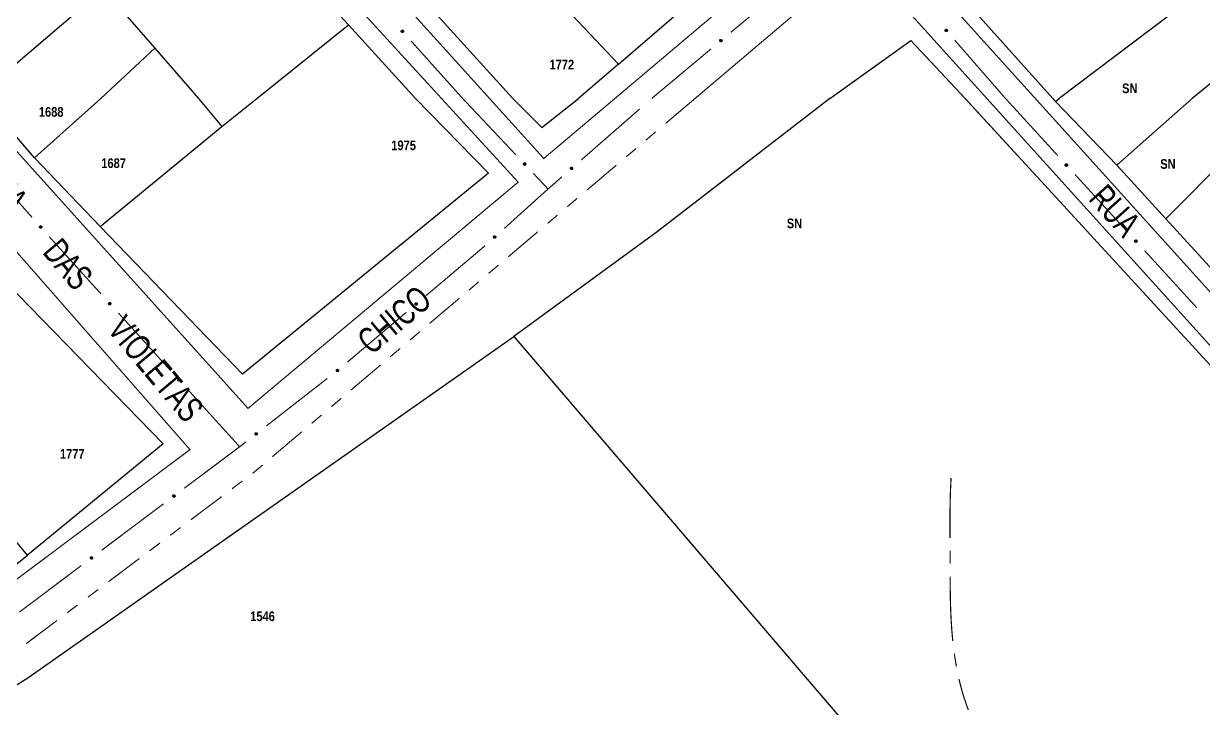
# Model space of a CAD drawing. Extents: x 201549 to 203722, y 4857623 to 4859778.
# Drawn here: x 203247.3 to 203430.5, y 4858232 to 4858338.3 of the extents above; entities that cross this region are included whole.
import ezdxf
from ezdxf.enums import TextEntityAlignment as Align

# ---------------------------------------------------------------- set-up
doc = ezdxf.new("R2010")
doc.units = 0
doc.header["$LTSCALE"] = 1.5
doc.header["$MEASUREMENT"] = 0
for name, color, linetype in [('CD-MALHA-LOTES', 40, 'CONTINUOUS'), ('HD-CURSO-INTER', 170, 'CONTINUOUS'), ('RU-QUADRAS', 6, 'CONTINUOUS'), ('SV-EIXO-RUA-N-PAV', 6, 'CONTINUOUS'), ('SV-RUA-NAO-PAV-S-GUIA-C-GUIA', 7, 'CONTINUOUS'), ('SV-TXT-RUA-N-PAV-S-GUIA-C-GUIA', 7, 'CONTINUOUS'), ('Th_NmrPort', 1, 'CONTINUOUS')]:
    doc.layers.add(name, color=color, linetype=linetype)
doc.styles.add('ARIAL', font='ARIAL.TTF')
doc.styles.get("Standard").update_dxf_attribs({"font": 'swisscbo.ttf'})

msp = doc.modelspace()

# ---------------------------------------------------------------- linework, layer by layer
at = {"layer": 'CD-MALHA-LOTES', "linetype": 'Continuous'}
for p, q in [((203297.75, 4858338.09), (203278.23, 4858359.48)), ((203312.74, 4858360.65), (203339.67, 4858331.99)), ((203384.69, 4858351.68), (203407.09, 4858326.67)), ((203323.27, 4858326.67), (203301.44, 4858350.73)), ((203240.56, 4858327.29), (203259.72, 4858343.66)), ((203259.72, 4858343.66), (203267.71, 4858334.48)), ((203339.67, 4858331.99), (203350.16, 4858340.98)), ((203425.36, 4858339.7), (203408.12, 4858326.68)), ((203283.53, 4858326.67), (203297.75, 4858338.09)), ((203297.75, 4858338.09), (203308.17, 4858326.67)), ((203372.49, 4858326.67), (203385.08, 4858335.67)), ((203385.08, 4858335.67), (203393.49, 4858326.67)), ((203267.71, 4858334.48), (203259.3, 4858326.67)), ((203267.71, 4858334.48), (203274.49, 4858326.67)), ((203339.67, 4858331.99), (203333.46, 4858326.67)), ((203436.5, 4858333.01), (203428.74, 4858326.67)), ((203249.01, 4858317.48), (203241.12, 4858326.67)), ((203249.01, 4858317.48), (203259.3, 4858326.67)), ((203274.49, 4858326.67), (203278.09, 4858322.32)), ((203278.09, 4858322.32), (203283.53, 4858326.67)), ((203308.17, 4858326.67), (203319.51, 4858315.07)), ((203323.27, 4858326.67), (203327.78, 4858322.16)), ((203327.78, 4858322.16), (203333.46, 4858326.67)), ((203372.49, 4858326.67), (203345.67, 4858305.97)), ((203466.14, 4858247.64), (203393.49, 4858326.67)), ((203407.09, 4858326.67), (203407.52, 4858326.22)), ((203407.52, 4858326.22), (203408.12, 4858326.68)), ((203417.03, 4858316.3), (203407.52, 4858326.22)), ((203428.74, 4858326.67), (203417.03, 4858316.3)), ((203424.65, 4858307.99), (203442.97, 4858326.46)), ((203259.22, 4858306.79), (203278.09, 4858322.32)), ((203259.22, 4858306.79), (203249.01, 4858317.48)), ((203319.51, 4858315.07), (203281.31, 4858283.87)), ((203417.03, 4858316.3), (203424.65, 4858307.99)), ((203432.53, 4858299.39), (203424.65, 4858307.99)), ((203281.31, 4858283.87), (203259.22, 4858306.79)), ((203345.67, 4858305.97), (203323.46, 4858289.72)), ((203244.51, 4858298.2), (203268.98, 4858273.06)), ((203264.7, 4858248.54), (203323.46, 4858289.72)), ((203323.46, 4858289.72), (203434.45, 4858160.12)), ((203247.92, 4858255.83), (203223.32, 4858285.21)), ((203268.98, 4858273.06), (203247.92, 4858255.83)), ((203241.17, 4858250.31), (203247.92, 4858255.83)), ((203247.97, 4858236.78), (203264.7, 4858248.54)), ((203227.76, 4858224.07), (203247.97, 4858236.78))]:
    msp.add_line(p, q, dxfattribs=at)
at = {"layer": 'HD-CURSO-INTER', "const_width": 0.18}
for points in [[(203391.231567, 4858265.985719), (203391.303582, 4858267.481491)], [(203391.303582, 4858267.481491), (203391.303708, 4858267.484109)], [(203391.303708, 4858267.484109), (203391.322214, 4858267.79222)], [(203391.18536, 4858264.486374), (203391.216088, 4858265.483462)], [(203391.216088, 4858265.483462), (203391.231567, 4858265.985719)], [(203391.160184, 4858262.986358), (203391.18532, 4858264.483936)], [(203391.18532, 4858264.483936), (203391.18536, 4858264.486374)], [(203391.152733, 4858260.130434), (203391.158874, 4858262.484149)], [(203391.158874, 4858262.484149), (203391.160184, 4858262.986358)], [(203391.156619, 4858259.484168), (203391.152733, 4858260.130434)], [(203391.162631, 4858258.484186), (203391.156619, 4858259.484168)], [(203391.178658, 4858255.025826), (203391.173193, 4858256.484215)], [(203391.178641, 4858254.484226), (203391.178658, 4858255.025826)], [(203391.178562, 4858252.028694), (203391.178577, 4858252.484226)], [(203391.181372, 4858251.484233), (203391.178562, 4858252.028694)], [(203391.186304, 4858250.52832), (203391.181372, 4858251.484233)], [(203391.186993, 4858250.484251), (203391.186304, 4858250.52832)], [(203391.215332, 4858248.67351), (203391.186993, 4858250.484251)], [(203391.221133, 4858248.484562), (203391.215332, 4858248.67351)], [(203391.261593, 4858247.166761), (203391.221133, 4858248.484562)], [(203391.29379, 4858246.485944), (203391.261593, 4858247.166761)], [(203391.332906, 4858245.65884), (203391.29379, 4858246.485944)], [(203391.344345, 4858245.487249), (203391.332906, 4858245.65884)], [(203391.433375, 4858244.151789), (203391.344345, 4858245.487249)], [(203391.491965, 4858243.492813), (203391.433375, 4858244.151789)], [(203391.567109, 4858242.647656), (203391.491965, 4858243.492813)], [(203391.58429, 4858242.497124), (203391.567109, 4858242.647656)], [(203391.950797, 4858239.656316), (203391.828848, 4858240.512303)], [(203391.974012, 4858239.522952), (203391.950797, 4858239.656316)], [(203392.145504, 4858238.537766), (203391.974012, 4858239.522952)], [(203392.878478, 4858235.242297), (203392.54716, 4858236.578801)], [(203393.05235, 4858234.644008), (203392.878478, 4858235.242297)], [(203393.298039, 4858233.7986), (203393.05235, 4858234.644008)], [(203393.33633, 4858233.68528), (203393.298039, 4858233.7986)], [(203393.785763, 4858232.355184), (203393.33633, 4858233.68528)], [(203394.003339, 4858231.80029), (203393.785763, 4858232.355184)]]:
    msp.add_lwpolyline(points, dxfattribs=at)
at = {"layer": 'RU-QUADRAS', "linetype": 'Continuous'}
for points in [[(203038.36, 4858451.22, 0.01, 0.01, 0), (203072.66, 4858494.9, 0.01, 0.01, 0), (203149.94, 4858405.89, 0.01, 0.01, 0), (203181.6, 4858370.1, 0.01, 0.01, 0), (203234.22, 4858308.78, 0.01, 0.01, 0), (203268.98, 4858273.06, 0.01, 0.01, 0), (203241.17, 4858250.31, 0.01, 0.01, 0), (203220.67, 4858235.91, 0.01, 0.01, 0), (203199.01, 4858270.13, 0.01, 0.01, 0.0190407204), (203180.03, 4858291.28, 0.01, 0.01, 0.0257327333), (203149.65, 4858320.19, 0.01, 0.01, 0), (203093.49, 4858367.66, 0.01, 0.01, 0), (203086.45, 4858377.49, 0.01, 0.01, 0.0075959134)], [(203219.1, 4858442.77, 0.01, 0.01, 0), (203255.4, 4858476.42, 0.01, 0.01, 0), (203366.89, 4858355.33, 0.01, 0.01, 0), (203333.46, 4858326.67, 0.01, 0.01, 0), (203327.78, 4858322.16, 0.01, 0.01, 0), (203323.27, 4858326.67, 0.01, 0.01, 0), (203268.35, 4858387.21, 0.01, 0.01, 0)], [(203171.66, 4858403.34, 0.01, 0.01, 0), (203208.82, 4858435.54, 0.01, 0.01, 0), (203308.17, 4858326.67, 0.01, 0.01, 0), (203319.51, 4858315.07, 0.01, 0.01, 0), (203281.31, 4858283.87, 0.01, 0.01, 0), (203249.01, 4858317.48, 0.01, 0.01, 0), (203241.13, 4858326.67, 0.01, 0.01, 0)], [(203384.69, 4858351.68, 0.01, 0.01, 0), (203424.34, 4858387.9, 0.01, 0.01, 0.0048361686), (203506.99, 4858301.22, 0.01, 0.01, 0), (203549.39, 4858254.85, 0.01, 0.01, 0), (203603.77, 4858188.46, 0.01, 0.01, 0), (203565.89, 4858152.19, 0.01, 0.01, 0), (203522.42, 4858199.99, 0.01, 0.01, 0), (203474.21, 4858254.15, 0.01, 0.01, 0), (203417.03, 4858316.3, 0.01, 0.01, 0), (203407.52, 4858326.22, 0.01, 0.01, 0)]]:
    msp.add_lwpolyline(points, format="xyseb", close=True, dxfattribs=at)
msp.add_lwpolyline([(203211.83, 4858214.55, 0.01, 0.01, 0.0113668854), (203247.97, 4858236.78, 0.01, 0.01, 0), (203323.46, 4858289.72, 0.01, 0.01, 0.0128309283), (203372.49, 4858326.67, 0.01, 0.01, 0), (203385.08, 4858335.67, 0.01, 0.01, 0), (203466.14, 4858247.64, 0.01, 0.01, 0), (203477.86, 4858234.05, 0.01, 0.01, 0), (203497.6, 4858212.92, 0.01, 0.01, 0), (203434.45, 4858160.12, 0.01, 0.01, 0), (203328.56, 4858072.53, 0.01, 0.01, 0)], format="xyseb", dxfattribs=at)
at = {"layer": 'SV-EIXO-RUA-N-PAV', "const_width": 0.18}
for points in [[(203357.123283, 4858336.92651), (203366.333454, 4858344.618893)], [(203315.497043, 4858326.67), (203307.479253, 4858335.598328)], [(203399.766124, 4858326.67), (203391.884879, 4858335.719087)], [(203344.843055, 4858326.67), (203354.053226, 4858334.362383)], [(203315.497043, 4858326.67), (203323.734442, 4858317.943875)], [(203399.766124, 4858326.67), (203407.865495, 4858317.815612)], [(203333.909745, 4858317.131375), (203342.952141, 4858325.020296)], [(203248.663867, 4858308.213813), (203242.011807, 4858315.680412)], [(203326.480242, 4858315.035167), (203328.539592, 4858312.853636)], [(203410.565285, 4858314.864149), (203418.664657, 4858306.009761)], [(203328.750478, 4858312.630238), (203330.895614, 4858314.501734)], [(203321.95157, 4858306.501906), (203328.636661, 4858312.527647)], [(203328.539592, 4858312.853636), (203328.750478, 4858312.630238)], [(203328.636661, 4858312.527647), (203328.750478, 4858312.630238)], [(203252.569162, 4858303.830319), (203251.324691, 4858305.227174)], [(203252.655966, 4858303.73463), (203252.569162, 4858303.830319)], [(203259.374791, 4858296.328051), (203252.655966, 4858303.73463)], [(203309.812828, 4858296.080711), (203318.980212, 4858303.824035)], [(203421.364447, 4858303.058299), (203429.463818, 4858294.203911)], [(203270.12491, 4858284.477526), (203262.06232, 4858293.36542)], [(203297.58965, 4858285.756278), (203306.757034, 4858293.499603)], [(203285.020571, 4858275.858086), (203294.485298, 4858283.235006)], [(203280.875029, 4858272.627002), (203272.812439, 4858281.514895)], [(203280.875029, 4858272.627002), (203281.865662, 4858273.399113)], [(203272.275018, 4858266.187003), (203280.279488, 4858272.181039)], [(203280.279488, 4858272.181039), (203280.875029, 4858272.627002)], [(203266.94269, 4858262.193962), (203269.073231, 4858263.789388)], [(203259.47633, 4858256.585261), (203266.672197, 4858261.990769)], [(203266.672197, 4858261.990769), (203266.94269, 4858262.193962)], [(203246.683679, 4858246.975471), (203256.278167, 4858254.182814)]]:
    msp.add_lwpolyline(points, dxfattribs=at)
at = {"layer": 'SV-EIXO-RUA-N-PAV'}
for points in [[(203306.157052, 4858336.90593), (203306.108181, 4858336.907862), (203306.066575, 4858336.919516), (203306.03467, 4858336.939224), (203306.011018, 4858336.96399), (203305.989675, 4858336.992053), (203305.974399, 4858337.025093), (203305.965567, 4858337.065521), (203305.96716, 4858337.114558), (203305.9819, 4858337.156395), (203305.999548, 4858337.188707), (203306.023953, 4858337.214857), (203306.051561, 4858337.235135), (203306.086407, 4858337.249868), (203306.127463, 4858337.258418), (203306.176733, 4858337.255622), (203306.217445, 4858337.243917), (203306.247804, 4858337.224045), (203306.273938, 4858337.199343), (203306.295384, 4858337.170432), (203306.310193, 4858337.137913), (203306.318727, 4858337.09656), (203306.315323, 4858337.047967), (203306.304113, 4858337.007229), (203306.284672, 4858336.976599), (203306.259773, 4858336.951417), (203306.231887, 4858336.929668), (203306.199313, 4858336.912929), (203306.157052, 4858336.90593)], [(203390.582693, 4858337.046622), (203390.533857, 4858337.049296), (203390.492433, 4858337.061581), (203390.460831, 4858337.081771), (203390.437558, 4858337.106894), (203390.416643, 4858337.135278), (203390.401871, 4858337.168546), (203390.393654, 4858337.209103), (203390.395992, 4858337.25811), (203390.411365, 4858337.299719), (203390.429502, 4858337.331759), (203390.454301, 4858337.357535), (203390.482215, 4858337.377391), (203390.51728, 4858337.391593), (203390.558462, 4858337.399519), (203390.607684, 4858337.395975), (203390.648213, 4858337.383653), (203390.678266, 4858337.363322), (203390.704022, 4858337.338226), (203390.725027, 4858337.308993), (203390.73934, 4858337.276252), (203390.747245, 4858337.234774), (203390.743103, 4858337.186238), (203390.731275, 4858337.145675), (203390.711371, 4858337.115344), (203390.686094, 4858337.090544), (203390.65788, 4858337.069221), (203390.625056, 4858337.052978), (203390.582693, 4858337.046622)], [(203355.407413, 4858335.636831), (203355.411096, 4858335.6856), (203355.424235, 4858335.726762), (203355.445074, 4858335.757939), (203355.470673, 4858335.780687), (203355.499484, 4858335.801011), (203355.533051, 4858335.815092), (203355.573769, 4858335.822468), (203355.622717, 4858335.819117), (203355.663999, 4858335.802886), (203355.695657, 4858335.784091), (203355.720915, 4858335.758763), (203355.740189, 4858335.730445), (203355.753663, 4858335.695093), (203355.760735, 4858335.653757), (203355.756174, 4858335.604619), (203355.743016, 4858335.564353), (203355.722067, 4858335.534727), (203355.696444, 4858335.509496), (203355.666783, 4858335.4891), (203355.633753, 4858335.475467), (203355.59212, 4858335.468422), (203355.543681, 4858335.473566), (203355.503371, 4858335.486231), (203355.473458, 4858335.506758), (203355.449186, 4858335.532543), (203355.428451, 4858335.561192), (203355.412891, 4858335.594345), (203355.407413, 4858335.636831)], [(203325.088761, 4858316.669567), (203325.137664, 4858316.668852), (203325.179547, 4858316.658236), (203325.211932, 4858316.639328), (203325.236193, 4858316.615158), (203325.258228, 4858316.587635), (203325.274321, 4858316.554984), (203325.284156, 4858316.51479), (203325.283782, 4858316.465728), (203325.270088, 4858316.423537), (203325.25325, 4858316.390796), (203325.229503, 4858316.364047), (203325.202407, 4858316.343089), (203325.167939, 4858316.327493), (203325.127108, 4858316.317924), (203325.077784, 4858316.319494), (203325.036793, 4858316.330182), (203325.00595, 4858316.349294), (203324.979209, 4858316.373337), (203324.95705, 4858316.401706), (203324.941437, 4858316.433847), (203324.931877, 4858316.474975), (203324.934071, 4858316.523638), (203324.944265, 4858316.564642), (203324.962938, 4858316.595746), (203324.987202, 4858316.621539), (203325.014539, 4858316.643975), (203325.046686, 4858316.661519), (203325.088761, 4858316.669567)], [(203332.222043, 4858315.805047), (203332.224676, 4858315.853884), (203332.236925, 4858315.895319), (203332.257088, 4858315.926938), (203332.282192, 4858315.950232), (203332.310557, 4858315.971171), (203332.343814, 4858315.985972), (203332.384363, 4858315.994223), (203332.433373, 4858315.991926), (203332.474994, 4858315.976589), (203332.50705, 4858315.958479), (203332.532847, 4858315.933702), (203332.552727, 4858315.905805), (203332.566959, 4858315.870752), (203332.574919, 4858315.829577), (203332.571417, 4858315.780352), (203332.55913, 4858315.739813), (203332.538824, 4858315.709742), (203332.51375, 4858315.683965), (203332.484534, 4858315.662935), (203332.451806, 4858315.648594), (203332.410335, 4858315.640654), (203332.361795, 4858315.644755), (203332.321222, 4858315.656548), (203332.290874, 4858315.676426), (203332.266053, 4858315.701683), (203332.244705, 4858315.729878), (203332.228435, 4858315.762689), (203332.222043, 4858315.805047)], [(203409.199638, 4858316.520196), (203409.248524, 4858316.518713), (203409.290236, 4858316.507441), (203409.32232, 4858316.488027), (203409.346198, 4858316.463479), (203409.367798, 4858316.435613), (203409.383377, 4858316.402714), (203409.392579, 4858316.36237), (203409.391435, 4858316.31332), (203409.377081, 4858316.271349), (203409.35973, 4858316.238876), (203409.335566, 4858316.212503), (203409.308144, 4858316.191974), (203409.273435, 4858316.176921), (203409.232459, 4858316.167995), (203409.183166, 4858316.170338), (203409.142349, 4858316.181669), (203409.111809, 4858316.201262), (203409.085449, 4858316.225723), (203409.063738, 4858316.254436), (203409.048632, 4858316.286819), (203409.039718, 4858316.328091), (203409.042676, 4858316.376713), (203409.053513, 4858316.417553), (203409.072672, 4858316.44836), (203409.097338, 4858316.473769), (203409.125023, 4858316.495773), (203409.157442, 4858316.51281), (203409.199638, 4858316.520196)], [(203250.007664, 4858306.539987), (203249.958802, 4858306.542112), (203249.917241, 4858306.553929), (203249.885415, 4858306.573763), (203249.861861, 4858306.598623), (203249.840629, 4858306.626769), (203249.825483, 4858306.65987), (203249.81681, 4858306.700332), (203249.818598, 4858306.749362), (203249.833502, 4858306.791141), (203249.851278, 4858306.823383), (203249.875786, 4858306.849437), (203249.903474, 4858306.869605), (203249.938378, 4858306.8842), (203249.979468, 4858306.892589), (203250.028726, 4858306.889598), (203250.069391, 4858306.877733), (203250.099671, 4858306.85774), (203250.125707, 4858306.832936), (203250.14704, 4858306.80394), (203250.16172, 4858306.771362), (203250.170091, 4858306.729976), (203250.166495, 4858306.681397), (203250.155124, 4858306.640704), (203250.135562, 4858306.610151), (203250.110565, 4858306.585068), (203250.082593, 4858306.563429), (203250.049953, 4858306.546818), (203250.007664, 4858306.539987)], [(203320.285568, 4858305.148421), (203320.28741, 4858305.197295), (203320.298986, 4858305.238923), (203320.318635, 4858305.270864), (203320.343357, 4858305.294561), (203320.37138, 4858305.315957), (203320.404393, 4858305.331294), (203320.444803, 4858305.340201), (203320.493843, 4858305.338698), (203320.535708, 4858305.324037), (203320.568053, 4858305.306449), (203320.594248, 4858305.282092), (203320.614576, 4858305.254521), (203320.629374, 4858305.219703), (203320.638001, 4858305.178662), (203320.635296, 4858305.129387), (203320.623667, 4858305.088654), (203320.60385, 4858305.058259), (203320.579197, 4858305.032079), (203320.550326, 4858305.010579), (203320.517834, 4858304.99571), (203320.476497, 4858304.987099), (203320.427898, 4858304.990413), (203320.387139, 4858305.001548), (203320.356473, 4858305.020932), (203320.331245, 4858305.045784), (203320.309444, 4858305.07363), (203320.292645, 4858305.106172), (203320.285568, 4858305.148421)], [(203419.9988, 4858304.714345), (203420.047686, 4858304.712862), (203420.089397, 4858304.701591), (203420.121481, 4858304.682176), (203420.145359, 4858304.657628), (203420.166959, 4858304.629762), (203420.182538, 4858304.596863), (203420.191741, 4858304.556519), (203420.190597, 4858304.507469), (203420.176242, 4858304.465498), (203420.158891, 4858304.433025), (203420.134727, 4858304.406653), (203420.107306, 4858304.386123), (203420.072597, 4858304.371071), (203420.031621, 4858304.362144), (203419.982327, 4858304.364488), (203419.94151, 4858304.375818), (203419.91097, 4858304.395412), (203419.884611, 4858304.419872), (203419.8629, 4858304.448585), (203419.847793, 4858304.480968), (203419.83888, 4858304.522241), (203419.841838, 4858304.570863), (203419.852674, 4858304.611702), (203419.871833, 4858304.642509), (203419.896499, 4858304.667918), (203419.924185, 4858304.689922), (203419.956604, 4858304.706959), (203419.9988, 4858304.714345)], [(203260.73356, 4858294.666357), (203260.68468, 4858294.668043), (203260.643016, 4858294.679487), (203260.611013, 4858294.699034), (203260.587237, 4858294.723681), (203260.565752, 4858294.751636), (203260.55031, 4858294.7846), (203260.541275, 4858294.824982), (203260.542622, 4858294.874026), (203260.557151, 4858294.915937), (203260.574636, 4858294.948338), (203260.598909, 4858294.97461), (203260.626416, 4858294.995026), (203260.661186, 4858295.009934), (203260.702199, 4858295.018691), (203260.751483, 4858295.016143), (203260.792252, 4858295.004643), (203260.822711, 4858294.984923), (203260.848969, 4858294.960354), (203260.87056, 4858294.931551), (203260.885532, 4858294.899106), (203260.894275, 4858294.857797), (203260.891115, 4858294.809187), (203260.88011, 4858294.768393), (203260.860823, 4858294.737666), (203260.836052, 4858294.71236), (203260.808275, 4858294.69047), (203260.775786, 4858294.673568), (203260.73356, 4858294.666357)], [(203308.104134, 4858294.781539), (203308.107547, 4858294.830328), (203308.120457, 4858294.871562), (203308.141124, 4858294.902854), (203308.166596, 4858294.925744), (203308.195293, 4858294.946226), (203308.228782, 4858294.960494), (203308.269458, 4858294.968096), (203308.318424, 4858294.965015), (203308.359795, 4858294.949014), (203308.391558, 4858294.930394), (203308.416955, 4858294.905207), (203308.436386, 4858294.876996), (203308.450056, 4858294.84172), (203308.457357, 4858294.800423), (203308.453068, 4858294.751261), (203308.440134, 4858294.710923), (203308.41935, 4858294.681181), (203308.393867, 4858294.655808), (203308.364319, 4858294.635248), (203308.331365, 4858294.621433), (203308.289772, 4858294.614156), (203308.241305, 4858294.619032), (203308.200926, 4858294.631473), (203308.1709, 4858294.651834), (203308.146485, 4858294.677485), (203308.125591, 4858294.706018), (203308.109848, 4858294.739084), (203308.104134, 4858294.781539)], [(203295.880955, 4858284.457106), (203295.884369, 4858284.505896), (203295.897279, 4858284.54713), (203295.917945, 4858284.578422), (203295.943417, 4858284.601312), (203295.972115, 4858284.621794), (203296.005603, 4858284.636061), (203296.04628, 4858284.643663), (203296.095246, 4858284.640583), (203296.136617, 4858284.624582), (203296.168379, 4858284.605962), (203296.193777, 4858284.580775), (203296.213208, 4858284.552564), (203296.226877, 4858284.517288), (203296.234179, 4858284.475991), (203296.22989, 4858284.426828), (203296.216956, 4858284.386491), (203296.196171, 4858284.356748), (203296.170689, 4858284.331376), (203296.141141, 4858284.310816), (203296.108187, 4858284.297), (203296.066594, 4858284.289724), (203296.018127, 4858284.2946), (203295.977747, 4858284.307041), (203295.947721, 4858284.327402), (203295.923306, 4858284.353052), (203295.902413, 4858284.381585), (203295.886669, 4858284.414652), (203295.880955, 4858284.457106)], [(203271.483679, 4858282.815832), (203271.434799, 4858282.817518), (203271.393135, 4858282.828962), (203271.361132, 4858282.848509), (203271.337356, 4858282.873156), (203271.315871, 4858282.901111), (203271.300429, 4858282.934075), (203271.291394, 4858282.974457), (203271.292741, 4858283.023501), (203271.30727, 4858283.065412), (203271.324755, 4858283.097813), (203271.349028, 4858283.124085), (203271.376535, 4858283.144501), (203271.411305, 4858283.159409), (203271.452318, 4858283.168166), (203271.501602, 4858283.165618), (203271.542372, 4858283.154118), (203271.57283, 4858283.134399), (203271.599088, 4858283.109829), (203271.620679, 4858283.081026), (203271.635651, 4858283.048581), (203271.644394, 4858283.007272), (203271.641234, 4858282.958662), (203271.630229, 4858282.917868), (203271.610942, 4858282.887141), (203271.586171, 4858282.861835), (203271.558394, 4858282.839945), (203271.525905, 4858282.823043), (203271.483679, 4858282.815832)], [(203283.26212, 4858274.627096), (203283.267449, 4858274.675714), (203283.28197, 4858274.716408), (203283.303851, 4858274.746863), (203283.330203, 4858274.768734), (203283.359684, 4858274.788073), (203283.393707, 4858274.801012), (203283.434651, 4858274.807009), (203283.483458, 4858274.802006), (203283.524168, 4858274.784391), (203283.555174, 4858274.764537), (203283.579562, 4858274.738371), (203283.597868, 4858274.709417), (203283.610141, 4858274.673631), (203283.615813, 4858274.632079), (203283.609594, 4858274.583123), (203283.595084, 4858274.543325), (203283.573147, 4858274.514423), (203283.546686, 4858274.490072), (203283.516353, 4858274.470689), (203283.482881, 4858274.45818), (203283.441034, 4858274.452545), (203283.392796, 4858274.459323), (203283.352937, 4858274.473341), (203283.323735, 4858274.494867), (203283.300347, 4858274.521458), (203283.280592, 4858274.55079), (203283.26616, 4858274.58445), (203283.26212, 4858274.627096)], [(203270.493133, 4858264.990186), (203270.499399, 4858265.038692), (203270.514704, 4858265.079098), (203270.537168, 4858265.109126), (203270.563938, 4858265.130484), (203270.593786, 4858265.149249), (203270.628053, 4858265.16153), (203270.669105, 4858265.166735), (203270.717807, 4858265.160791), (203270.758169, 4858265.142393), (203270.788786, 4858265.121944), (203270.812664, 4858265.095312), (203270.830408, 4858265.066011), (203270.841987, 4858265.029994), (203270.846856, 4858264.988341), (203270.839694, 4858264.939514), (203270.824418, 4858264.900004), (203270.801927, 4858264.87153), (203270.775001, 4858264.847694), (203270.744299, 4858264.828901), (203270.710592, 4858264.81704), (203270.668645, 4858264.812214), (203270.620546, 4858264.819921), (203270.580965, 4858264.834707), (203270.552184, 4858264.856792), (203270.529314, 4858264.883829), (203270.510128, 4858264.913538), (203270.49635, 4858264.94747), (203270.493133, 4858264.990186)], [(203257.696255, 4858255.385755), (203257.702448, 4858255.43427), (203257.717691, 4858255.4747), (203257.74011, 4858255.504761), (203257.766847, 4858255.526159), (203257.796667, 4858255.54497), (203257.830916, 4858255.557302), (203257.87196, 4858255.56257), (203257.92067, 4858255.556699), (203257.96106, 4858255.538362), (203257.991708, 4858255.517959), (203258.015626, 4858255.491364), (203258.033414, 4858255.462089), (203258.045048, 4858255.42609), (203258.04998, 4858255.384444), (203258.042891, 4858255.335606), (203258.027675, 4858255.296073), (203258.005227, 4858255.267565), (203257.978338, 4858255.243689), (203257.947664, 4858255.224849), (203257.913975, 4858255.212938), (203257.872035, 4858255.208048), (203257.823925, 4858255.215683), (203257.784322, 4858255.230408), (203257.755507, 4858255.25245), (203257.732596, 4858255.279453), (203257.713365, 4858255.309132), (203257.699535, 4858255.343044), (203257.696255, 4858255.385755)]]:
    msp.add_lwpolyline(points, close=True, dxfattribs=at)
for points in [[(203306.157052, 4858336.90593), (203305.965567, 4858337.065521)], [(203306.199313, 4858336.912929), (203305.96716, 4858337.114558)], [(203306.178959, 4858336.911257), (203305.970118, 4858337.088674)], [(203306.108181, 4858336.907862), (203305.974399, 4858337.025093)], [(203306.130474, 4858336.908064), (203305.975237, 4858337.040086)], [(203306.212545, 4858336.924912), (203305.977265, 4858337.131771)], [(203306.231887, 4858336.929668), (203305.9819, 4858337.156395)], [(203306.084435, 4858336.914403), (203305.988686, 4858337.002646)], [(203306.066575, 4858336.919516), (203305.989675, 4858336.992053)], [(203306.242485, 4858336.942629), (203305.992721, 4858337.167659)], [(203306.259773, 4858336.951417), (203305.999548, 4858337.188707)], [(203306.270808, 4858336.966229), (203306.014869, 4858337.20222)], [(203306.284672, 4858336.976599), (203306.023953, 4858337.214857)], [(203306.292646, 4858336.99501), (203306.040147, 4858337.223086)], [(203306.304113, 4858337.007229), (203306.051561, 4858337.235135)], [(203306.309013, 4858337.029882), (203306.072925, 4858337.239683)], [(203306.315323, 4858337.047967), (203306.086407, 4858337.249868)], [(203306.313321, 4858337.074098), (203306.10935, 4858337.25222)], [(203306.318727, 4858337.09656), (203306.127463, 4858337.258418)], [(203306.30901, 4858337.119744), (203306.157627, 4858337.251558)], [(203306.310193, 4858337.137913), (203306.176733, 4858337.255622)], [(203306.299416, 4858337.156977), (203306.20174, 4858337.245323)], [(203306.295384, 4858337.170432), (203306.217445, 4858337.243917)], [(203390.582693, 4858337.046622), (203390.393654, 4858337.209103)], [(203390.625056, 4858337.052978), (203390.395992, 4858337.25811)], [(203390.604678, 4858337.051615), (203390.398556, 4858337.232184)], [(203390.533857, 4858337.049296), (203390.401871, 4858337.168546)], [(203390.556151, 4858337.04916), (203390.402937, 4858337.183524)], [(203390.638468, 4858337.064759), (203390.406357, 4858337.275168)], [(203390.65788, 4858337.069221), (203390.411365, 4858337.299719)], [(203390.510213, 4858337.056197), (203390.415815, 4858337.145884)], [(203390.492433, 4858337.061581), (203390.416643, 4858337.135278)], [(203390.668673, 4858337.082019), (203390.422356, 4858337.310817)], [(203390.686094, 4858337.090544), (203390.429502, 4858337.331759)], [(203390.697352, 4858337.105187), (203390.445027, 4858337.345038)], [(203390.711371, 4858337.115344), (203390.454301, 4858337.357535)], [(203390.719624, 4858337.133632), (203390.470619, 4858337.365517)], [(203390.731275, 4858337.145675), (203390.482215, 4858337.377391)], [(203390.736519, 4858337.168251), (203390.503645, 4858337.381615)], [(203390.743103, 4858337.186238), (203390.51728, 4858337.391593)], [(203390.741499, 4858337.212397), (203390.540256, 4858337.393597)], [(203390.747245, 4858337.234774), (203390.558462, 4858337.399519)], [(203390.737882, 4858337.258103), (203390.588518, 4858337.392202)], [(203390.73934, 4858337.276252), (203390.607684, 4858337.395975)], [(203390.728854, 4858337.295478), (203390.632531, 4858337.385297)], [(203390.725027, 4858337.308993), (203390.648213, 4858337.383653)], [(203355.407413, 4858335.636831), (203355.573769, 4858335.822468)], [(203355.410499, 4858335.663314), (203355.548004, 4858335.813716)], [(203355.411096, 4858335.6856), (203355.533051, 4858335.815092)], [(203355.41195, 4858335.614747), (203355.596744, 4858335.817089)], [(203355.412891, 4858335.594345), (203355.622717, 4858335.819117)], [(203355.418485, 4858335.709097), (203355.510105, 4858335.801619)], [(203355.424235, 4858335.726762), (203355.499484, 4858335.801011)], [(203355.424392, 4858335.580692), (203355.639557, 4858335.808401)], [(203355.428451, 4858335.561192), (203355.663999, 4858335.802886)], [(203355.441023, 4858335.550136), (203355.674867, 4858335.791668)], [(203355.449186, 4858335.532543), (203355.695657, 4858335.784091)], [(203355.463593, 4858335.520985), (203355.708612, 4858335.768294)], [(203355.473458, 4858335.506758), (203355.720915, 4858335.758763)], [(203355.491571, 4858335.498129), (203355.728557, 4858335.742285)], [(203355.503371, 4858335.486231), (203355.740189, 4858335.730445)], [(203355.525834, 4858335.480521), (203355.743968, 4858335.708932)], [(203355.543681, 4858335.473566), (203355.753663, 4858335.695093)], [(203355.569867, 4858335.474629), (203355.75519, 4858335.672081)], [(203355.59212, 4858335.468422), (203355.760735, 4858335.653757)], [(203355.615638, 4858335.477301), (203355.752798, 4858335.623858)], [(203355.633753, 4858335.475467), (203355.756174, 4858335.604619)], [(203355.653191, 4858335.485553), (203355.744984, 4858335.579998)], [(203355.666783, 4858335.4891), (203355.743016, 4858335.564353)], [(203324.931877, 4858316.474975), (203325.127108, 4858316.317924)], [(203324.934071, 4858316.523638), (203325.167939, 4858316.327493)], [(203324.936722, 4858316.497564), (203325.145061, 4858316.324571)], [(203324.939929, 4858316.541874), (203325.181163, 4858316.33801)], [(203324.941437, 4858316.433847), (203325.077784, 4858316.319494)], [(203324.942167, 4858316.45204), (203325.096783, 4858316.324032)], [(203324.944265, 4858316.564642), (203325.202407, 4858316.343089)], [(203324.952685, 4858316.415057), (203325.052529, 4858316.329168)], [(203324.955424, 4858316.577142), (203325.213519, 4858316.355418)], [(203324.95705, 4858316.401706), (203325.036793, 4858316.330182)], [(203324.962938, 4858316.595746), (203325.229503, 4858316.364047)], [(203324.976539, 4858316.606457), (203325.238269, 4858316.376906)], [(203324.987202, 4858316.621539), (203325.25325, 4858316.390796)], [(203325.004267, 4858316.630755), (203325.259551, 4858316.412008)], [(203325.014539, 4858316.643975), (203325.270088, 4858316.423537)], [(203325.033756, 4858316.649211), (203325.274109, 4858316.448268)], [(203325.046686, 4858316.661519), (203325.283782, 4858316.465728)], [(203325.066993, 4858316.663698), (203325.280182, 4858316.49153)], [(203325.088761, 4858316.669567), (203325.284156, 4858316.51479)], [(203325.115383, 4858316.668095), (203325.273856, 4858316.539976)], [(203325.137664, 4858316.668852), (203325.274321, 4858316.554984)], [(203325.161566, 4858316.662903), (203325.25948, 4858316.57707)], [(203325.179547, 4858316.658236), (203325.258228, 4858316.587635)], [(203332.222043, 4858315.805047), (203332.384363, 4858315.994223)], [(203332.224558, 4858315.831591), (203332.358793, 4858315.984918)], [(203332.224676, 4858315.853884), (203332.343814, 4858315.985972)], [(203332.227055, 4858315.783066), (203332.407449, 4858315.98934)], [(203332.228435, 4858315.762689), (203332.433373, 4858315.991926)], [(203332.231557, 4858315.877535), (203332.321163, 4858315.972008)], [(203332.236925, 4858315.895319), (203332.310557, 4858315.971171)], [(203332.240227, 4858315.749287), (203332.450439, 4858315.981576)], [(203332.244705, 4858315.729878), (203332.474994, 4858315.976589)], [(203332.257513, 4858315.719096), (203332.486101, 4858315.965607)], [(203332.266053, 4858315.701683), (203332.50705, 4858315.958479)], [(203332.280705, 4858315.690437), (203332.520342, 4858315.942966)], [(203332.290874, 4858315.676426), (203332.532847, 4858315.933702)], [(203332.309169, 4858315.668189), (203332.540843, 4858315.917391)], [(203332.321222, 4858315.656548), (203332.552727, 4858315.905805)], [(203332.343803, 4858315.651323), (203332.556968, 4858315.884378)], [(203332.361795, 4858315.644755), (203332.566959, 4858315.870752)], [(203332.387953, 4858315.646381), (203332.568981, 4858315.847777)], [(203332.410335, 4858315.640654), (203332.574919, 4858315.829577)], [(203332.433655, 4858315.650037), (203332.567628, 4858315.799515)], [(203332.451806, 4858315.648594), (203332.571417, 4858315.780352)], [(203332.471022, 4858315.659097), (203332.56076, 4858315.755496)], [(203332.484534, 4858315.662935), (203332.55913, 4858315.739813)], [(203409.039718, 4858316.328091), (203409.232459, 4858316.167995)], [(203409.042676, 4858316.376713), (203409.273435, 4858316.176921)], [(203409.044918, 4858316.350602), (203409.250515, 4858316.174359)], [(203409.048632, 4858316.286819), (203409.183166, 4858316.170338)], [(203409.04882, 4858316.394856), (203409.286823, 4858316.187229)], [(203409.049648, 4858316.304998), (203409.202234, 4858316.174577)], [(203409.053513, 4858316.417553), (203409.308144, 4858316.191974)], [(203409.059583, 4858316.267854), (203409.158066, 4858316.180408)], [(203409.063738, 4858316.254436), (203409.142349, 4858316.181669)], [(203409.064867, 4858316.429876), (203409.319448, 4858316.204127)], [(203409.072672, 4858316.44836), (203409.335566, 4858316.212503)], [(203409.08644, 4858316.458856), (203409.344533, 4858316.225224)], [(203409.097338, 4858316.473769), (203409.35973, 4858316.238876)], [(203409.114545, 4858316.482716), (203409.366363, 4858316.259987)], [(203409.125023, 4858316.495773), (203409.377081, 4858316.271349)], [(203409.144321, 4858316.500706), (203409.381489, 4858316.296014)], [(203409.157442, 4858316.51281), (203409.391435, 4858316.31332)], [(203409.177781, 4858316.514669), (203409.388241, 4858316.339175)], [(203409.199638, 4858316.520196), (203409.392579, 4858316.36237)], [(203409.226234, 4858316.518306), (203409.382676, 4858316.387714)], [(203409.248524, 4858316.518713), (203409.383377, 4858316.402714)], [(203409.27233, 4858316.51239), (203409.368884, 4858316.42503)], [(203409.290236, 4858316.507441), (203409.367798, 4858316.435613)], [(203250.007664, 4858306.539987), (203249.81681, 4858306.700332)], [(203250.049953, 4858306.546818), (203249.818598, 4858306.749362)], [(203250.029592, 4858306.545227), (203249.821453, 4858306.723467)], [(203249.958802, 4858306.542112), (203249.825483, 4858306.65987)], [(203249.981095, 4858306.542226), (203249.826381, 4858306.674859)], [(203250.063232, 4858306.558749), (203249.82877, 4858306.766536)], [(203250.082593, 4858306.563429), (203249.833502, 4858306.791141)], [(203249.935081, 4858306.548746), (203249.839681, 4858306.637366)], [(203249.917241, 4858306.553929), (203249.840629, 4858306.626769)], [(203250.093241, 4858306.576347), (203249.844368, 4858306.802362)], [(203250.110565, 4858306.585068), (203249.851278, 4858306.823383)], [(203250.121657, 4858306.599836), (203249.866652, 4858306.836835)], [(203250.135562, 4858306.610151), (203249.875786, 4858306.849437)], [(203250.143609, 4858306.62853), (203249.892012, 4858306.857601)], [(203250.155124, 4858306.640704), (203249.903474, 4858306.869605)], [(203250.160114, 4858306.663337), (203249.924856, 4858306.874069)], [(203250.166495, 4858306.681397), (203249.938378, 4858306.8842)], [(203250.164597, 4858306.707536), (203249.96133, 4858306.886462)], [(203250.170091, 4858306.729976), (203249.979468, 4858306.892589)], [(203250.160466, 4858306.753198), (203250.009604, 4858306.88561)], [(203250.16172, 4858306.771362), (203250.028726, 4858306.889598)], [(203250.151018, 4858306.790469), (203250.053692, 4858306.8792)], [(203250.14704, 4858306.80394), (203250.069391, 4858306.877733)], [(203320.285568, 4858305.148421), (203320.444803, 4858305.340201)], [(203320.28741, 4858305.197295), (203320.404393, 4858305.331294)], [(203320.287653, 4858305.175002), (203320.419387, 4858305.330484)], [(203320.290935, 4858305.126524), (203320.467965, 4858305.335693)], [(203320.292645, 4858305.106172), (203320.493843, 4858305.338698)], [(203320.293906, 4858305.221053), (203320.381971, 4858305.316966)], [(203320.298986, 4858305.238923), (203320.37138, 4858305.315957)], [(203320.304653, 4858305.092963), (203320.511076, 4858305.328626)], [(203320.309444, 4858305.07363), (203320.535708, 4858305.324037)], [(203320.322425, 4858305.063056), (203320.546991, 4858305.313237)], [(203320.331245, 4858305.045784), (203320.568053, 4858305.306449)], [(203320.346078, 4858305.034777), (203320.581594, 4858305.291152)], [(203320.356473, 4858305.020932), (203320.594248, 4858305.282092)], [(203320.374899, 4858305.012992), (203320.602506, 4858305.265914)], [(203320.387139, 4858305.001548), (203320.614576, 4858305.254521)], [(203320.409801, 4858304.996689), (203320.619165, 4858305.233166)], [(203320.427898, 4858304.990413), (203320.629374, 4858305.219703)], [(203320.454025, 4858304.992463), (203320.631769, 4858305.196764)], [(203320.476497, 4858304.987099), (203320.638001, 4858305.178662)], [(203320.499663, 4858304.996859), (203320.631197, 4858305.148486)], [(203320.517834, 4858304.99571), (203320.635296, 4858305.129387)], [(203320.536878, 4858305.006522), (203320.625043, 4858305.104362)], [(203320.550326, 4858305.010579), (203320.623667, 4858305.088654)], [(203419.83888, 4858304.522241), (203420.031621, 4858304.362144)], [(203419.841838, 4858304.570863), (203420.072597, 4858304.371071)], [(203419.844079, 4858304.544751), (203420.049677, 4858304.368508)], [(203419.847793, 4858304.480968), (203419.982327, 4858304.364488)], [(203419.847982, 4858304.589005), (203420.085985, 4858304.381379)], [(203419.848809, 4858304.499147), (203420.001395, 4858304.368727)], [(203419.852674, 4858304.611702), (203420.107306, 4858304.386123)], [(203419.858745, 4858304.462003), (203419.957227, 4858304.374557)], [(203419.8629, 4858304.448585), (203419.94151, 4858304.375818)], [(203419.864029, 4858304.624026), (203420.11861, 4858304.398276)], [(203419.871833, 4858304.642509), (203420.134727, 4858304.406653)], [(203419.885601, 4858304.653005), (203420.143695, 4858304.419373)], [(203419.896499, 4858304.667918), (203420.158891, 4858304.433025)], [(203419.913707, 4858304.676865), (203420.165525, 4858304.454136)], [(203419.924185, 4858304.689922), (203420.176242, 4858304.465498)], [(203419.943483, 4858304.694855), (203420.180651, 4858304.490164)], [(203419.956604, 4858304.706959), (203420.190597, 4858304.507469)], [(203419.976942, 4858304.708818), (203420.187402, 4858304.533325)], [(203419.9988, 4858304.714345), (203420.191741, 4858304.556519)], [(203420.025395, 4858304.712455), (203420.181837, 4858304.581864)], [(203420.047686, 4858304.712862), (203420.182538, 4858304.596863)], [(203420.071491, 4858304.706539), (203420.168046, 4858304.619179)], [(203420.089397, 4858304.701591), (203420.166959, 4858304.629762)], [(203260.73356, 4858294.666357), (203260.541275, 4858294.824982)], [(203260.775786, 4858294.673568), (203260.542622, 4858294.874026)], [(203260.75544, 4858294.671793), (203260.54571, 4858294.848158)], [(203260.68468, 4858294.668043), (203260.55031, 4858294.7846)], [(203260.706972, 4858294.668357), (203260.551073, 4858294.799596)], [(203260.788957, 4858294.685617), (203260.55264, 4858294.891291)], [(203260.808275, 4858294.69047), (203260.557151, 4858294.915937)], [(203260.818807, 4858294.703484), (203260.567915, 4858294.927255)], [(203260.836052, 4858294.71236), (203260.574636, 4858294.948338)], [(203260.847011, 4858294.727227), (203260.589889, 4858294.961927)], [(203260.860823, 4858294.737666), (203260.598909, 4858294.97461)], [(203260.868704, 4858294.756117), (203260.615061, 4858294.98292)], [(203260.88011, 4858294.768393), (203260.626416, 4858294.995026)], [(203260.884896, 4858294.791071), (203260.647756, 4858294.999682)], [(203260.891115, 4858294.809187), (203260.661186, 4858295.009934)], [(203260.888982, 4858294.835308), (203260.684117, 4858295.012402)], [(203260.894275, 4858294.857797), (203260.702199, 4858295.018691)], [(203260.884441, 4858294.880931), (203260.732397, 4858295.011983)], [(203260.885532, 4858294.899106), (203260.751483, 4858295.016143)], [(203260.87466, 4858294.918116), (203260.776541, 4858295.00597)], [(203260.87056, 4858294.931551), (203260.792252, 4858295.004643)], [(203308.104134, 4858294.781539), (203308.269458, 4858294.968096)], [(203308.107073, 4858294.808039), (203308.243742, 4858294.959201)], [(203308.107547, 4858294.830328), (203308.228782, 4858294.960494)], [(203308.108794, 4858294.75948), (203308.292463, 4858294.962844)], [(203308.109848, 4858294.739084), (203308.318424, 4858294.965015)], [(203308.114805, 4858294.853865), (203308.205911, 4858294.946894)], [(203308.120457, 4858294.871562), (203308.195293, 4858294.946226)], [(203308.121424, 4858294.725495), (203308.335324, 4858294.954394)], [(203308.125591, 4858294.706018), (203308.359795, 4858294.949014)], [(203308.138224, 4858294.695032), (203308.370726, 4858294.937856)], [(203308.146485, 4858294.677485), (203308.391558, 4858294.930394)], [(203308.160955, 4858294.666006), (203308.404599, 4858294.91467)], [(203308.1709, 4858294.651834), (203308.416955, 4858294.905207)], [(203308.18906, 4858294.643306), (203308.424689, 4858294.888771)], [(203308.200926, 4858294.631473), (203308.436386, 4858294.876996)], [(203308.22342, 4858294.625888), (203308.440285, 4858294.855505)], [(203308.241305, 4858294.619032), (203308.450056, 4858294.84172)], [(203308.267485, 4858294.620241), (203308.451711, 4858294.818716)], [(203308.289772, 4858294.614156), (203308.457357, 4858294.800423)], [(203260.660901, 4858294.674464), (203260.56471, 4858294.762224)], [(203260.643016, 4858294.679487), (203260.565752, 4858294.751636)], [(203308.31324, 4858294.623166), (203308.449586, 4858294.770481)], [(203308.331365, 4858294.621433), (203308.453068, 4858294.751261)], [(203308.350748, 4858294.631626), (203308.442015, 4858294.726578)], [(203308.364319, 4858294.635248), (203308.440134, 4858294.710923)], [(203295.880955, 4858284.457106), (203296.04628, 4858284.643663)], [(203295.883895, 4858284.483607), (203296.020564, 4858284.634768)], [(203295.884369, 4858284.505896), (203296.005603, 4858284.636061)], [(203295.885615, 4858284.435048), (203296.069284, 4858284.638412)], [(203295.886669, 4858284.414652), (203296.095246, 4858284.640583)], [(203295.891627, 4858284.529433), (203295.982733, 4858284.622462)], [(203295.897279, 4858284.54713), (203295.972115, 4858284.621794)], [(203295.898246, 4858284.401063), (203296.112145, 4858284.629961)], [(203295.902413, 4858284.381585), (203296.136617, 4858284.624582)], [(203295.915046, 4858284.3706), (203296.147547, 4858284.613424)], [(203295.923306, 4858284.353052), (203296.168379, 4858284.605962)], [(203295.937777, 4858284.341574), (203296.181421, 4858284.590238)], [(203295.947721, 4858284.327402), (203296.193777, 4858284.580775)], [(203295.965882, 4858284.318873), (203296.20151, 4858284.564339)], [(203295.977747, 4858284.307041), (203296.213208, 4858284.552564)], [(203296.000241, 4858284.301455), (203296.217106, 4858284.531072)], [(203296.018127, 4858284.2946), (203296.226877, 4858284.517288)], [(203296.044307, 4858284.295808), (203296.228532, 4858284.494284)], [(203296.066594, 4858284.289724), (203296.234179, 4858284.475991)], [(203296.090062, 4858284.298733), (203296.226407, 4858284.446049)], [(203296.108187, 4858284.297), (203296.22989, 4858284.426828)], [(203296.127569, 4858284.307194), (203296.218837, 4858284.402146)], [(203296.141141, 4858284.310816), (203296.216956, 4858284.386491)], [(203271.483679, 4858282.815832), (203271.291394, 4858282.974457)], [(203271.525905, 4858282.823043), (203271.292741, 4858283.023501)], [(203271.505559, 4858282.821268), (203271.295829, 4858282.997633)], [(203271.434799, 4858282.817518), (203271.300429, 4858282.934075)], [(203271.457091, 4858282.817832), (203271.301192, 4858282.949071)], [(203271.539076, 4858282.835092), (203271.302759, 4858283.040766)], [(203271.558394, 4858282.839945), (203271.30727, 4858283.065412)], [(203271.41102, 4858282.823939), (203271.314829, 4858282.911699)], [(203271.393135, 4858282.828962), (203271.315871, 4858282.901111)], [(203271.568926, 4858282.852959), (203271.318034, 4858283.07673)], [(203271.586171, 4858282.861835), (203271.324755, 4858283.097813)], [(203271.59713, 4858282.876702), (203271.340008, 4858283.111402)], [(203271.610942, 4858282.887141), (203271.349028, 4858283.124085)], [(203271.618823, 4858282.905592), (203271.36518, 4858283.132395)], [(203271.630229, 4858282.917868), (203271.376535, 4858283.144501)], [(203271.635015, 4858282.940546), (203271.397875, 4858283.149157)], [(203271.641234, 4858282.958662), (203271.411305, 4858283.159409)], [(203271.639101, 4858282.984783), (203271.434236, 4858283.161877)], [(203271.644394, 4858283.007272), (203271.452318, 4858283.168166)], [(203271.63456, 4858283.030406), (203271.482516, 4858283.161458)], [(203271.635651, 4858283.048581), (203271.501602, 4858283.165618)], [(203271.624779, 4858283.067591), (203271.52666, 4858283.155445)], [(203271.620679, 4858283.081026), (203271.542372, 4858283.154118)], [(203283.26212, 4858274.627096), (203283.434651, 4858274.807009)], [(203283.265909, 4858274.604872), (203283.457432, 4858274.800857)], [(203283.266099, 4858274.65346), (203283.408605, 4858274.799132)], [(203283.26616, 4858274.58445), (203283.483458, 4858274.802006)], [(203283.267449, 4858274.675714), (203283.393707, 4858274.801012)], [(203283.275627, 4858274.698947), (203283.37032, 4858274.788322)], [(203283.277194, 4858274.570416), (203283.499927, 4858274.790728)], [(203283.280592, 4858274.55079), (203283.524168, 4858274.784391)], [(203283.28197, 4858274.716408), (203283.359684, 4858274.788073)], [(203283.292783, 4858274.539316), (203283.534651, 4858274.772812)], [(203283.300347, 4858274.521458), (203283.555174, 4858274.764537)], [(203283.314355, 4858274.509419), (203283.567587, 4858274.748312)], [(203283.323735, 4858274.494867), (203283.579562, 4858274.738371)], [(203283.341546, 4858274.485631), (203283.586643, 4858274.721643)], [(203283.352937, 4858274.473341), (203283.597868, 4858274.709417)], [(203283.375194, 4858274.466876), (203283.600919, 4858274.687789)], [(203283.392796, 4858274.459323), (203283.610141, 4858274.673631)], [(203283.419004, 4858274.459501), (203283.61089, 4858274.65058)], [(203283.441034, 4858274.452545), (203283.615813, 4858274.632079)], [(203283.464839, 4858274.460624), (203283.60687, 4858274.602466)], [(203283.482881, 4858274.45818), (203283.609594, 4858274.583123)], [(203283.502649, 4858274.467604), (203283.59758, 4858274.558894)], [(203283.516353, 4858274.470689), (203283.595084, 4858274.543325)], [(203270.493133, 4858264.990186), (203270.669105, 4858265.166735)], [(203270.49635, 4858264.94747), (203270.717807, 4858265.160791)], [(203270.496492, 4858264.967893), (203270.691762, 4858265.160145)], [(203270.49762, 4858265.016469), (203270.642912, 4858265.159363)], [(203270.499399, 4858265.038692), (203270.628053, 4858265.16153)], [(203270.50711, 4858264.933226), (203270.734054, 4858265.149197)], [(203270.508024, 4858265.061763), (203270.604425, 4858265.149294)], [(203270.510128, 4858264.913538), (203270.758169, 4858265.142393)], [(203270.514704, 4858265.079098), (203270.593786, 4858265.149249)], [(203270.522096, 4858264.901831), (203270.768427, 4858265.130614)], [(203270.529314, 4858264.883829), (203270.788786, 4858265.121944)], [(203270.543087, 4858264.871523), (203270.800883, 4858265.105483)], [(203270.552184, 4858264.856792), (203270.812664, 4858265.095312)], [(203270.569814, 4858264.847214), (203270.819421, 4858265.078451)], [(203270.580965, 4858264.834707), (203270.830408, 4858265.066011)], [(203270.603094, 4858264.827813), (203270.833041, 4858265.044328)], [(203270.620546, 4858264.819921), (203270.841987, 4858265.029994)], [(203270.646752, 4858264.819594), (203270.842291, 4858265.006933)], [(203270.668645, 4858264.812214), (203270.846856, 4858264.988341)], [(203270.6926, 4858264.819832), (203270.837343, 4858264.958906)], [(203270.710592, 4858264.81704), (203270.839694, 4858264.939514)], [(203270.730539, 4858264.826081), (203270.827214, 4858264.915522)], [(203270.744299, 4858264.828901), (203270.824418, 4858264.900004)], [(203257.696255, 4858255.385755), (203257.87196, 4858255.56257)], [(203257.699535, 4858255.343044), (203257.92067, 4858255.556699)], [(203257.699647, 4858255.363467), (203257.894627, 4858255.556013)], [(203257.700702, 4858255.412044), (203257.845778, 4858255.555157)], [(203257.702448, 4858255.43427), (203257.830916, 4858255.557302)], [(203257.710317, 4858255.328816), (203257.936935, 4858255.54513)], [(203257.711038, 4858255.457354), (203257.807306, 4858255.54503)], [(203257.713365, 4858255.309132), (203257.96106, 4858255.538362)], [(203257.717691, 4858255.4747), (203257.796667, 4858255.54497)], [(203257.725351, 4858255.297443), (203257.971336, 4858255.526598)], [(203257.732596, 4858255.279453), (203257.991708, 4858255.517959)], [(203257.746388, 4858255.267167), (203258.00383, 4858255.501516)], [(203257.755507, 4858255.25245), (203258.015626, 4858255.491364)], [(203257.773151, 4858255.242899), (203258.022409, 4858255.474513)], [(203257.784322, 4858255.230408), (203258.033414, 4858255.462089)], [(203257.80646, 4858255.223548), (203258.03608, 4858255.44041)], [(203257.823925, 4858255.215683), (203258.045048, 4858255.42609)], [(203257.850131, 4858255.215394), (203258.045387, 4858255.403029)], [(203257.872035, 4858255.208048), (203258.04998, 4858255.384444)], [(203257.895979, 4858255.215702), (203258.040512, 4858255.354994)], [(203257.913975, 4858255.212938), (203258.042891, 4858255.335606)], [(203257.933908, 4858255.222008), (203258.030447, 4858255.311595)], [(203257.947664, 4858255.224849), (203258.027675, 4858255.296073)]]:
    msp.add_lwpolyline(points, dxfattribs=at)
at = {"layer": 'SV-RUA-NAO-PAV-S-GUIA-C-GUIA', "const_width": 0.18}
for points in [[(203339.131609, 4858326.671197), (203371.763694, 4858354.200298), (203344.458473, 4858383.999309), (203313.002973, 4858418.327643), (203255.626289, 4858480.35567), (203215.890655, 4858441.418667), (203268.52485, 4858383.219169), (203319.665292, 4858326.671365)], [(203312.20815, 4858326.671429), (203260.447793, 4858383.136185), (203210.666405, 4858437.442107), (203168.131696, 4858403.824769), (203187.97183, 4858382.391569), (203215.1435, 4858353.038147), (203238.878802, 4858326.673791)], [(203404.393772, 4858326.67), (203381.35223, 4858352.15964), (203418.304794, 4858384.758004), (203425.635519, 4858391.224934), (203431.568912, 4858384.894279), (203477.87, 4858335.493081)], [(203351.574098, 4858326.671089), (203377.226502, 4858348.400358), (203396.86967, 4858326.67)], [(203138.874287, 4858326.674807), (203157.625687, 4858309.545969), (203184.456302, 4858283.141467), (203196.007347, 4858268.17944), (203207.873846, 4858249.715747), (203219.835427, 4858232.303394), (203273.16193, 4858272.184525), (203240.906006, 4858308.963486), (203225.439889, 4858326.673927)], [(203312.206668, 4858326.673046), (203324.112323, 4858313.685309), (203282.173217, 4858278.583845), (203238.878802, 4858326.673791)], [(203339.133477, 4858326.672772), (203328.089794, 4858317.356093), (203319.66384, 4858326.67297)], [(203351.575935, 4858326.672645), (203346.997676, 4858322.79456)], [(203396.868326, 4858326.671362), (203467.748726, 4858248.262894), (203477.864285, 4858237.671898)], [(203404.392438, 4858326.671362), (203471.837892, 4858252.062623), (203477.864393, 4858245.752871)], [(203345.47159, 4858321.501865), (203343.945504, 4858320.20917)], [(203342.419418, 4858318.916475), (203340.893331, 4858317.623779)], [(203339.367245, 4858316.331084), (203334.788986, 4858312.452999)], [(203333.2629, 4858311.160304), (203331.736814, 4858309.867609)], [(203330.210727, 4858308.574913), (203328.684641, 4858307.282218)], [(203327.158555, 4858305.989523), (203322.580296, 4858302.111438)], [(203321.05421, 4858300.818743), (203319.528124, 4858299.526047)], [(203318.002037, 4858298.233352), (203316.475951, 4858296.940657)], [(203314.949865, 4858295.647962), (203310.371606, 4858291.769877)], [(203308.84552, 4858290.477181), (203307.319434, 4858289.184486)], [(203305.793347, 4858287.891791), (203304.267261, 4858286.599096)], [(203302.741175, 4858285.306401), (203298.162916, 4858281.428315)], [(203296.63683, 4858280.13562), (203295.110744, 4858278.842925)], [(203293.584657, 4858277.55023), (203292.058571, 4858276.257535)], [(203290.532485, 4858274.96484), (203285.954226, 4858271.086754)], [(203283.665097, 4858269.147712), (203283.087406, 4858268.65837)], [(203284.42814, 4858269.794059), (203283.665097, 4858269.147712)], [(203281.294641, 4858267.310539), (203279.696036, 4858266.10868)], [(203283.087406, 4858268.65837), (203282.893246, 4858268.512397)], [(203278.097432, 4858264.906822), (203273.301618, 4858261.301247)], [(203271.703013, 4858260.099389), (203270.104409, 4858258.897531)], [(203268.505804, 4858257.695673), (203266.907199, 4858256.493814)], [(203265.308595, 4858255.291956), (203260.512781, 4858251.686381)], [(203258.914176, 4858250.484523), (203257.315572, 4858249.282665)], [(203255.716967, 4858248.080807), (203254.118362, 4858246.878948)], [(203252.519758, 4858245.67709), (203247.723944, 4858242.071515)]]:
    msp.add_lwpolyline(points, dxfattribs=at)

# ---------------------------------------------------------------- texts
at = {"layer": 'SV-TXT-RUA-N-PAV-S-GUIA-C-GUIA', "style": 'ARIAL', "width": 0.7}
for s, rotation, p in [('RUA       DAS       VIOLETAS', 310, (203239.922597, 4858314.910481)), ('RUA', 312, (203412.5248, 4858310.997474)), ('CHICO', 40, (203301.330436, 4858286.754738))]:
    msp.add_text(s, height=4, rotation=rotation, dxfattribs=at).set_placement(p)
at = {"layer": 'Th_NmrPort', "color": 1}
for s, p in [('1772', (203328.978554, 4858331.927271)), ('SN', (203417.868554, 4858328.247271)), ('1688', (203249.708554, 4858324.587271)), ('1975', (203304.418554, 4858319.397271)), ('1687', (203259.398554, 4858316.627271)), ('SN', (203423.788554, 4858316.507271)), ('SN', (203365.818554, 4858307.287271)), ('1777', (203252.978554, 4858271.517271)), ('1546', (203282.518554, 4858246.327271))]:
    msp.add_text(s, height=1.5, dxfattribs=at).set_placement(p, align=Align.MIDDLE_LEFT)

doc.saveas('drawing.dxf')
